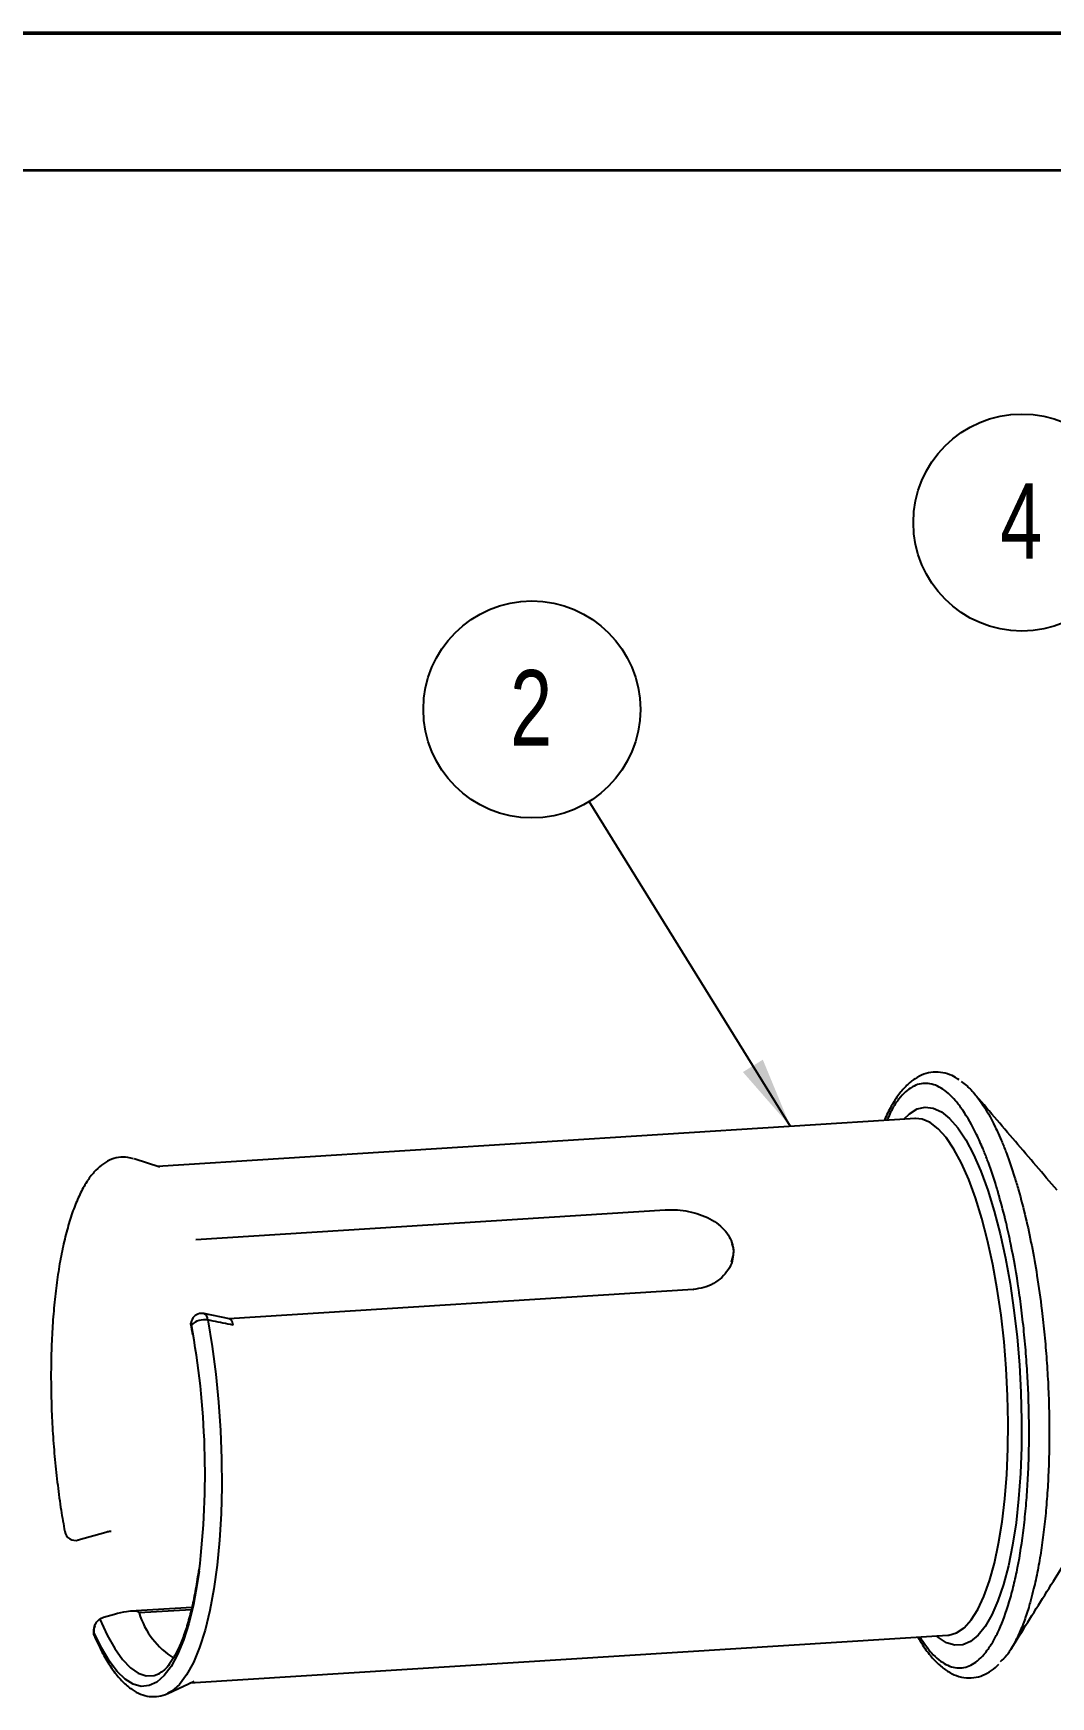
# Model space of a CAD drawing. Header units: millimetres. Extents: x 0 to 279, y 0 to 216.
# Drawn here: x 72 to 119.2, y 138.8 to 215.9 of the extents above; entities that cross this region are included whole.
import ezdxf

# ---------------------------------------------------------------- set-up
doc = ezdxf.new("R2010")
doc.units = ezdxf.units.MM
doc.layers.add('PAGE_BORDER', color=7, linetype='Continuous')
doc.layers.add('TITLE_BLOCK_BORDER', color=7, linetype='Continuous')
doc.styles.add('SLDTEXTSTYLE0', font='TXT', dxfattribs={"width": 0.75})
doc.dimstyles.new('SLDDIMSTYLE0', dxfattribs={"dimtxt": 0.18, "dimasz": 3.302, "dimexe": 0, "dimexo": 0.0625, "dimgap": 0, "dimtad": 0, "dimtih": 1, "dimtoh": 1, "dimdec": 0, "dimrnd": 1e-09, "dimzin": 0, "dimdsep": 46, "dimtxsty": 'Standard', "dimsah": 1, "dimcen": 0.09, "dimadec": 0, "dimazin": 0, "dimtfac": 3.302, "dimtdec": 0, "dimtofl": 0, "dimtmove": 0, "dimatfit": 3, "dimfxl": 1, "dimfrac": 2, "dimtolj": 1, "dimtzin": 0, "dimarcsym": 0})

# ---------------------------------------------------------------- blocks, each defined once
blk = doc.blocks.new('SW_NOTE_166')
at = {"layer": 'TITLE_BLOCK_BORDER', "color": 0}
blk.add_circle((-3.144, 3.927), 5.031, dxfattribs=at)
at = {"layer": 'TITLE_BLOCK_BORDER', "color": 0, "insert": (-3.179, 5.751), "char_height": 3.5, "attachment_point": 2, "style": 'SLDTEXTSTYLE0'}
blk.add_mtext('4', dxfattribs=at)
blk = doc.blocks.new('SW_NOTE_168')
at = {"layer": 'TITLE_BLOCK_BORDER', "color": 0}
blk.add_circle((-2.651, 4.275), 5.031, dxfattribs=at)
at = {"layer": 'TITLE_BLOCK_BORDER', "color": 0, "insert": (-2.686, 6.099), "char_height": 3.5, "attachment_point": 2, "style": 'SLDTEXTSTYLE0'}
blk.add_mtext('2', dxfattribs=at)

msp = doc.modelspace()

# ---------------------------------------------------------------- linework, layer by layer
at = {"color": 7, "linetype": 'Continuous', "lineweight": 50}
msp.add_line((0, 215.9), (279.4, 215.9), dxfattribs=at)
at = {"color": 7, "linetype": 'Continuous', "lineweight": 25}
for p, q in [((112.887, 165.583), (77.742, 163.366)), ((112.887, 165.583), (112.864, 165.582)), ((77.861, 163.328), (76.663, 163.715)), ((79.517, 159.977), (101.292, 161.351)), ((104.359, 158.99), (104.345, 158.929)), ((102.584, 157.661), (81.057, 156.303)), ((79.319, 156.201), (79.285, 156.094)), ((81.082, 156.301), (79.894, 156.54)), ((74.076, 146.046), (75.354, 146.413)), ((79.341, 142.92), (76.498, 142.741)), ((74.836, 142.051), (74.802, 141.944)), ((75.25, 142.45), (75.078, 142.377)), ((75.754, 142.594), (75.25, 142.45)), ((79.253, 139.414), (114.398, 141.631)), ((77.801, 139.838), (77.835, 139.854)), ((78.226, 138.932), (79.444, 139.504))]:
    msp.add_line(p, q, dxfattribs=at)
at = {"color": 8, "linetype": 'Continuous', "lineweight": 25}
for p, q in [((101.292, 161.351), (101.304, 161.353)), ((79.313, 142.812), (76.895, 142.66))]:
    msp.add_line(p, q, dxfattribs=at)
at = {"color": 8, "linetype": 'Continuous', "lineweight": 25, "flags": 128}
for points in [[(112.353, 165.55), (112.618, 165.808), (112.973, 166.026), (113.341, 166.113), (113.717, 166.068), (114.097, 165.891), (114.477, 165.584), (114.854, 165.15), (115.223, 164.594), (115.58, 163.923), (115.922, 163.142), (116.244, 162.26), (116.544, 161.287)], [(115.97, 160.951), (115.677, 161.9), (115.361, 162.758), (115.027, 163.516), (114.678, 164.165), (114.317, 164.699), (113.949, 165.111), (113.578, 165.397), (113.207, 165.553), (112.887, 165.583)], [(116.544, 161.287), (116.819, 160.233), (117.065, 159.109), (117.279, 157.927), (117.46, 156.7), (117.606, 155.44), (117.715, 154.161), (117.785, 152.876), (117.817, 151.6), (117.81, 150.345), (117.763, 149.125), (117.678, 147.953), (117.555, 146.841), (117.396, 145.801), (117.202, 144.844), (116.975, 143.98), (116.719, 143.219), (116.434, 142.568), (116.125, 142.035), (115.795, 141.625), (115.447, 141.341), (115.085, 141.189), (114.713, 141.168), (114.334, 141.279), (113.954, 141.522), (113.864, 141.597)], [(114.398, 141.631), (114.445, 141.635), (114.802, 141.74), (115.146, 141.975), (115.474, 142.338), (115.782, 142.824), (116.067, 143.429), (116.325, 144.144), (116.553, 144.964), (116.75, 145.878), (116.912, 146.877), (117.039, 147.949), (117.129, 149.084), (117.18, 150.268), (117.193, 151.489), (117.167, 152.733), (117.102, 153.986), (116.999, 155.236), (116.859, 156.467), (116.685, 157.667), (116.477, 158.823), (116.237, 159.922), (115.97, 160.951)], [(102.584, 157.661), (102.591, 157.661), (102.595, 157.66)], [(80.078, 156.246), (80.282, 155.013), (80.45, 153.738), (80.58, 152.436), (80.671, 151.122), (80.721, 149.81), (80.73, 148.514), (80.699, 147.249), (80.626, 146.029), (80.514, 144.868), (80.362, 143.778), (80.174, 142.772), (79.951, 141.86), (79.696, 141.054), (79.41, 140.361), (79.099, 139.79), (78.764, 139.347), (78.411, 139.037), (78.23, 138.934)], [(79.679, 144.603), (79.592, 144.019), (79.411, 143.05), (79.196, 142.173), (78.951, 141.397), (78.676, 140.73), (78.376, 140.181), (78.054, 139.754), (77.714, 139.456), (77.359, 139.289), (76.993, 139.254), (76.62, 139.354), (76.245, 139.585), (75.871, 139.947), (75.503, 140.434), (75.145, 141.042), (74.801, 141.763)], [(75.078, 142.377), (75.412, 141.637), (75.761, 141.01), (76.121, 140.502), (76.488, 140.119), (76.857, 139.867), (77.224, 139.748), (77.585, 139.762), (77.801, 139.838)], [(74.82, 141.594), (74.799, 141.669), (74.801, 141.763)]]:
    msp.add_lwpolyline(points, dxfattribs=at)
at = {"color": 8, "linetype": 'Continuous', "lineweight": 25}
for centre, radius, start, end in [((79.616, 156.109), 0.311, 162.75824, 196.62961), ((79.774, 156.261), 0.304, 357.10581, 66.72732), ((75.099, 141.852), 0.311, 162.75824, 196.62961)]:
    msp.add_arc(centre, radius, start, end, dxfattribs=at)
at = {"color": 7, "linetype": 'Continuous', "lineweight": 25}
for centre, radius, start, end in [((79.947, 155.297), 0.958, 82.15194, 131.00949), ((42.107, 149.13), 37.844, 353.13016, 10.49056), ((79.796, 156.05), 0.5, 93.60972, 162.41874), ((79.796, 156.05), 0.5, 78.64667, 93.60972), ((73.938, 146.524), 0.5, 190.39307, 286.09262), ((75.278, 141.793), 0.5, 162.41874, 203.42907), ((80.521, 143.776), 3.794, 197.11378, 237.99416)]:
    msp.add_arc(centre, radius, start, end, dxfattribs=at)
for points, knots in [([(114.92, 167.377), (114.811, 167.447), (114.571, 167.6), (114.162, 167.723), (113.715, 167.749), (113.273, 167.65), (112.862, 167.443), (112.477, 167.13), (112.109, 166.709), (111.769, 166.161), (111.55, 165.749), (111.454, 165.496), (111.454, 165.493)], [0, 0, 0, 0, 0.087674, 0.191381, 0.301594, 0.408484, 0.515906, 0.628412, 0.748177, 0.87316, 0.998729, 1, 1, 1, 1]), ([(115.011, 167.295), (115.092, 167.24), (115.292, 167.104), (115.603, 166.779), (116.055, 166.19), (116.431, 165.56), (116.68, 164.995), (116.723, 164.898)], [0, 0, 0, 0, 0.138357, 0.338438, 0.529862, 0.9191, 1, 1, 1, 1]), ([(119.459, 162.257), (118.815, 163.01), (117.525, 164.517), (116.234, 166.027), (115.588, 166.782)], [0, 0, 0, 0, 0.4999595, 1, 1, 1, 1]), ([(76.638, 163.711), (76.549, 163.739), (76.318, 163.809), (75.932, 163.793), (75.519, 163.668), (75.14, 163.434), (74.786, 163.098), (74.452, 162.649), (74.14, 162.083), (73.857, 161.408), (73.606, 160.638), (73.388, 159.785), (73.204, 158.857), (73.054, 157.86), (72.939, 156.803), (72.858, 155.696), (72.813, 154.549), (72.803, 153.371), (72.828, 152.174), (72.889, 150.969), (72.984, 149.767), (73.113, 148.58), (73.266, 147.462), (73.388, 146.762), (73.446, 146.434)], [0, 0, 0, 0, 0.026603, 0.068353, 0.108678, 0.149428, 0.192738, 0.239377, 0.288195, 0.337436, 0.386291, 0.434739, 0.482869, 0.530771, 0.578509, 0.626131, 0.673673, 0.721159, 0.768609, 0.81604, 0.863465, 0.910897, 0.958345, 1, 1, 1, 1]), ([(101.294, 161.346), (101.436, 161.353), (101.746, 161.367), (102.249, 161.309), (102.768, 161.188), (103.254, 160.999), (103.679, 160.749), (104.023, 160.449), (104.275, 160.106), (104.421, 159.733), (104.471, 159.35), (104.413, 159.098), (104.385, 158.98)], [0, 0, 0, 0, 0.085188, 0.186251, 0.288211, 0.390948, 0.493196, 0.594653, 0.69608, 0.800009, 0.906111, 1, 1, 1, 1]), ([(104.395, 158.998), (104.393, 158.987), (104.368, 158.837), (104.212, 158.562), (103.926, 158.206), (103.538, 157.923), (103.087, 157.725), (102.75, 157.682), (102.583, 157.661)], [0, 0, 0, 0, 0.0165139, 0.2176161, 0.4174596, 0.6151682, 0.8097167, 1, 1, 1, 1]), ([(79.283, 156.069), (79.293, 156.016), (79.325, 155.852), (79.352, 155.679), (79.371, 155.561)], [0, 0, 0, 0, 0.321098, 1, 1, 1, 1]), ([(79.318, 156.02), (79.318, 156.02), (79.302, 156.034), (79.279, 156.058), (79.288, 156.082), (79.292, 156.093)], [0, 0, 0, 0, 0.011032, 0.555036, 1, 1, 1, 1]), ([(81.244, 156.007), (81.244, 156.007), (80.937, 156.07), (80.548, 156.15), (80.159, 156.229), (80.078, 156.246)], [0, 0, 0, 0, 0.000154, 0.79018, 1, 1, 1, 1]), ([(81.082, 156.297), (81.087, 156.297), (81.116, 156.3), (81.163, 156.25), (81.217, 156.153), (81.235, 156.055), (81.244, 156.007)], [0, 0, 0, 0, 0.06599, 0.37778, 0.688885, 1, 1, 1, 1]), ([(75.355, 146.409), (75.382, 146.418), (75.462, 146.445), (75.541, 146.45), (75.593, 146.453)], [0, 0, 0, 0, 0.333733, 1, 1, 1, 1]), ([(117.313, 140.97), (117.837, 141.809), (118.897, 143.508), (119.957, 145.208), (120.493, 146.067)], [0, 0, 0, 0, 0.4945638, 1, 1, 1, 1]), ([(79.66, 144.693), (79.614, 144.38), (79.521, 143.752), (79.344, 142.905), (79.144, 142.139), (78.921, 141.472), (78.683, 140.912), (78.434, 140.464), (78.188, 140.135), (77.978, 139.934), (77.869, 139.88), (77.826, 139.858)], [0, 0, 0, 0, 0.117404, 0.235345, 0.352745, 0.469407, 0.585078, 0.699489, 0.812521, 0.924763, 1, 1, 1, 1]), ([(76.895, 142.66), (76.887, 142.672), (76.869, 142.699), (76.796, 142.731), (76.612, 142.757), (76.247, 142.721), (75.937, 142.642), (75.754, 142.594)], [0, 0, 0, 0, 0.051852, 0.116641, 0.228285, 0.542464, 1, 1, 1, 1]), ([(118.239, 143.27), (118.216, 143.182), (118.125, 142.836), (117.943, 142.299), (117.692, 141.666), (117.419, 141.135), (117.135, 140.667), (116.929, 140.486), (116.824, 140.394)], [0, 0, 0, 0, 0.062525, 0.24826, 0.438022, 0.62918, 0.813124, 1, 1, 1, 1]), ([(74.801, 141.763), (74.801, 141.764), (74.798, 141.818), (74.803, 141.941), (74.85, 142.114), (74.942, 142.275), (75.032, 142.343), (75.078, 142.377)], [0, 0, 0, 0, 0.004517, 0.227264, 0.514476, 0.756448, 1, 1, 1, 1]), ([(74.82, 141.594), (74.878, 141.464), (75.048, 141.081), (75.347, 140.517), (75.723, 139.936), (76.125, 139.459), (76.537, 139.109), (76.952, 138.885), (77.373, 138.771), (77.798, 138.786), (78.092, 138.853), (78.223, 138.933), (78.23, 138.938)], [0, 0, 0, 0, 0.064775, 0.19008, 0.316305, 0.44387, 0.572096, 0.680326, 0.781584, 0.889315, 0.993366, 1, 1, 1, 1]), ([(113.006, 141.543), (113.078, 141.419), (113.279, 141.071), (113.633, 140.612), (114.052, 140.183), (114.477, 139.885), (114.911, 139.698), (115.363, 139.628), (115.814, 139.683), (116.232, 139.856), (116.547, 140.059), (116.712, 140.236), (116.762, 140.289)], [0, 0, 0, 0, 0.068616, 0.19282, 0.317636, 0.426814, 0.529908, 0.639402, 0.743673, 0.846983, 0.953624, 1, 1, 1, 1])]:
    msp.add_open_spline(points, degree=3, knots=knots, dxfattribs=at)
at = {"color": 8, "linetype": 'Continuous', "lineweight": 25}
for points, knots in [([(116.771, 162.004), (116.714, 162.2), (116.541, 162.79), (116.29, 163.514), (115.997, 164.255), (115.625, 165.085), (115.196, 165.838), (114.754, 166.415), (114.417, 166.76), (114.078, 167.011), (113.736, 167.17), (113.398, 167.23), (113.067, 167.193), (112.746, 167.061), (112.43, 166.833), (112.128, 166.503), (111.832, 166.097), (111.658, 165.704), (111.568, 165.5)], [0, 0, 0, 0, 0.03954, 0.119224, 0.159403, 0.217906, 0.336864, 0.397461, 0.456467, 0.515886, 0.576604, 0.637769, 0.696657, 0.755957, 0.816552, 0.877593, 0.936323, 1, 1, 1, 1]), ([(116.723, 164.898), (116.786, 164.761), (116.918, 164.474), (117.178, 163.808), (117.434, 163.071), (117.612, 162.463), (117.672, 162.259)], [0, 0, 0, 0, 0.183631, 0.386141, 0.794214, 1, 1, 1, 1]), ([(113.098, 141.549), (113.275, 141.285), (113.563, 140.853), (113.97, 140.483), (114.42, 140.183), (114.868, 140.075), (115.303, 140.159), (115.729, 140.37), (116.134, 140.769), (116.509, 141.35), (116.863, 142.048), (117.18, 142.915), (117.452, 143.93), (117.693, 145.038), (117.885, 146.276), (118.023, 147.613), (118.099, 148.656), (118.147, 149.733), (118.166, 150.85), (118.157, 151.986), (118.119, 153.126), (118.053, 154.267), (117.958, 155.418), (117.835, 156.551), (117.638, 158.021), (117.391, 159.434), (117.076, 160.878), (116.881, 161.597), (116.771, 162.004)], [0, 0, 0, 0, 0.050472, 0.082322, 0.112933, 0.175188, 0.206907, 0.237597, 0.300013, 0.331815, 0.362582, 0.425158, 0.457042, 0.487871, 0.550577, 0.582527, 0.613394, 0.644477, 0.676233, 0.708221, 0.739093, 0.770182, 0.801961, 0.833978, 0.864594, 0.926861, 0.958586, 1, 1, 1, 1]), ([(117.672, 162.259), (117.784, 161.842), (118.004, 161.028), (118.289, 159.695), (118.544, 158.259), (118.739, 156.865), (118.882, 155.55), (118.98, 154.385), (119.051, 153.202), (119.091, 152.025), (119.102, 150.871), (119.084, 149.739), (119.036, 148.623), (118.96, 147.546), (118.855, 146.523), (118.724, 145.552), (118.564, 144.631), (118.402, 143.863), (118.284, 143.436), (118.239, 143.27)], [0, 0, 0, 0, 0.073533, 0.143757, 0.214802, 0.294833, 0.349647, 0.404847, 0.461273, 0.518125, 0.572906, 0.628069, 0.684428, 0.7412, 0.795899, 0.850974, 0.907243, 0.963927, 1, 1, 1, 1]), ([(104.385, 159.781), (104.422, 159.655), (104.499, 159.394), (104.407, 159.128), (104.359, 158.99)], [0, 0, 0, 0, 0.480668, 1, 1, 1, 1])]:
    msp.add_open_spline(points, degree=3, knots=knots, dxfattribs=at)
at = {"layer": 'PAGE_BORDER', "lineweight": 35}
msp.add_line((6.35, 209.55), (273.05, 209.55), dxfattribs=at)

# ---------------------------------------------------------------- block references
at = {"layer": 'TITLE_BLOCK_BORDER'}
for name, p in [('SW_NOTE_166', (120.973, 189.286)), ('SW_NOTE_168', (97.758, 180.276))]:
    msp.add_blockref(name, p, dxfattribs=at)

# ---------------------------------------------------------------- leaders
msp.add_leader([(107.094, 165.218), (97.758, 180.276)], dimstyle='SLDDIMSTYLE0', dxfattribs=at)

doc.saveas('drawing.dxf')
